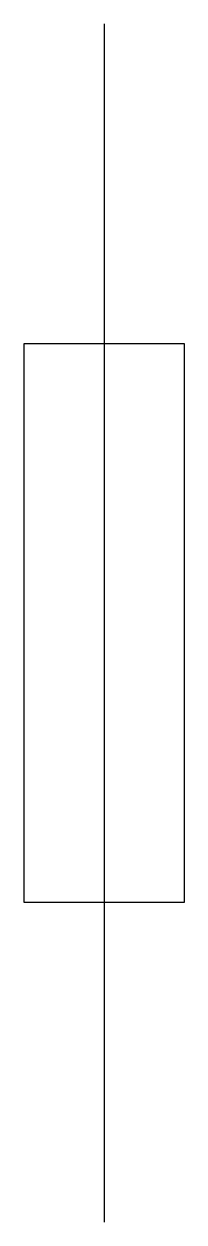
# Model space of a CAD drawing. Header units: millimetres. Extents: x -1 to 1, y -15 to 0.
import ezdxf
from ezdxf.enums import TextEntityAlignment as Align

# ---------------------------------------------------------------- set-up
doc = ezdxf.new("R2010")
doc.units = ezdxf.units.MM
doc.layers.get('0').update_dxf_attribs({"linetype": 'CONTINUOUS'})
doc.styles.add('ARIAL', font='arial.ttf')

# ---------------------------------------------------------------- blocks, each defined once
blk = doc.blocks.new('291_E_LV_MLD_IEC60617_fuse_1p')
at = {"true_color": 0x0000ff}
blk.add_line((0, 0), (0, -15), dxfattribs=at)
blk.add_lwpolyline([(-1, -4), (1, -4), (1, -11), (-1, -11)], close=True, dxfattribs=at)
at = {"true_color": 0x0000ff, "style": 'ARIAL'}
blk.add_attdef('TAG', text='', height=2.5, dxfattribs=at).set_placement((-3, -2.2), align=Align.RIGHT)
at = {"color": 7, "style": 'ARIAL'}
for tag, p in [('RATED_CURRENT', (-3, -9)), ('BREAKING_CAPACITY', (-3, -12)), ('MANUFACTURER', (-3, -15))]:
    blk.add_attdef(tag, text='', height=1.7, dxfattribs=at).set_placement(p, align=Align.RIGHT)

msp = doc.modelspace()

# ---------------------------------------------------------------- block references
msp.add_blockref('291_E_LV_MLD_IEC60617_fuse_1p', (0, 0))

doc.saveas('drawing.dxf')
